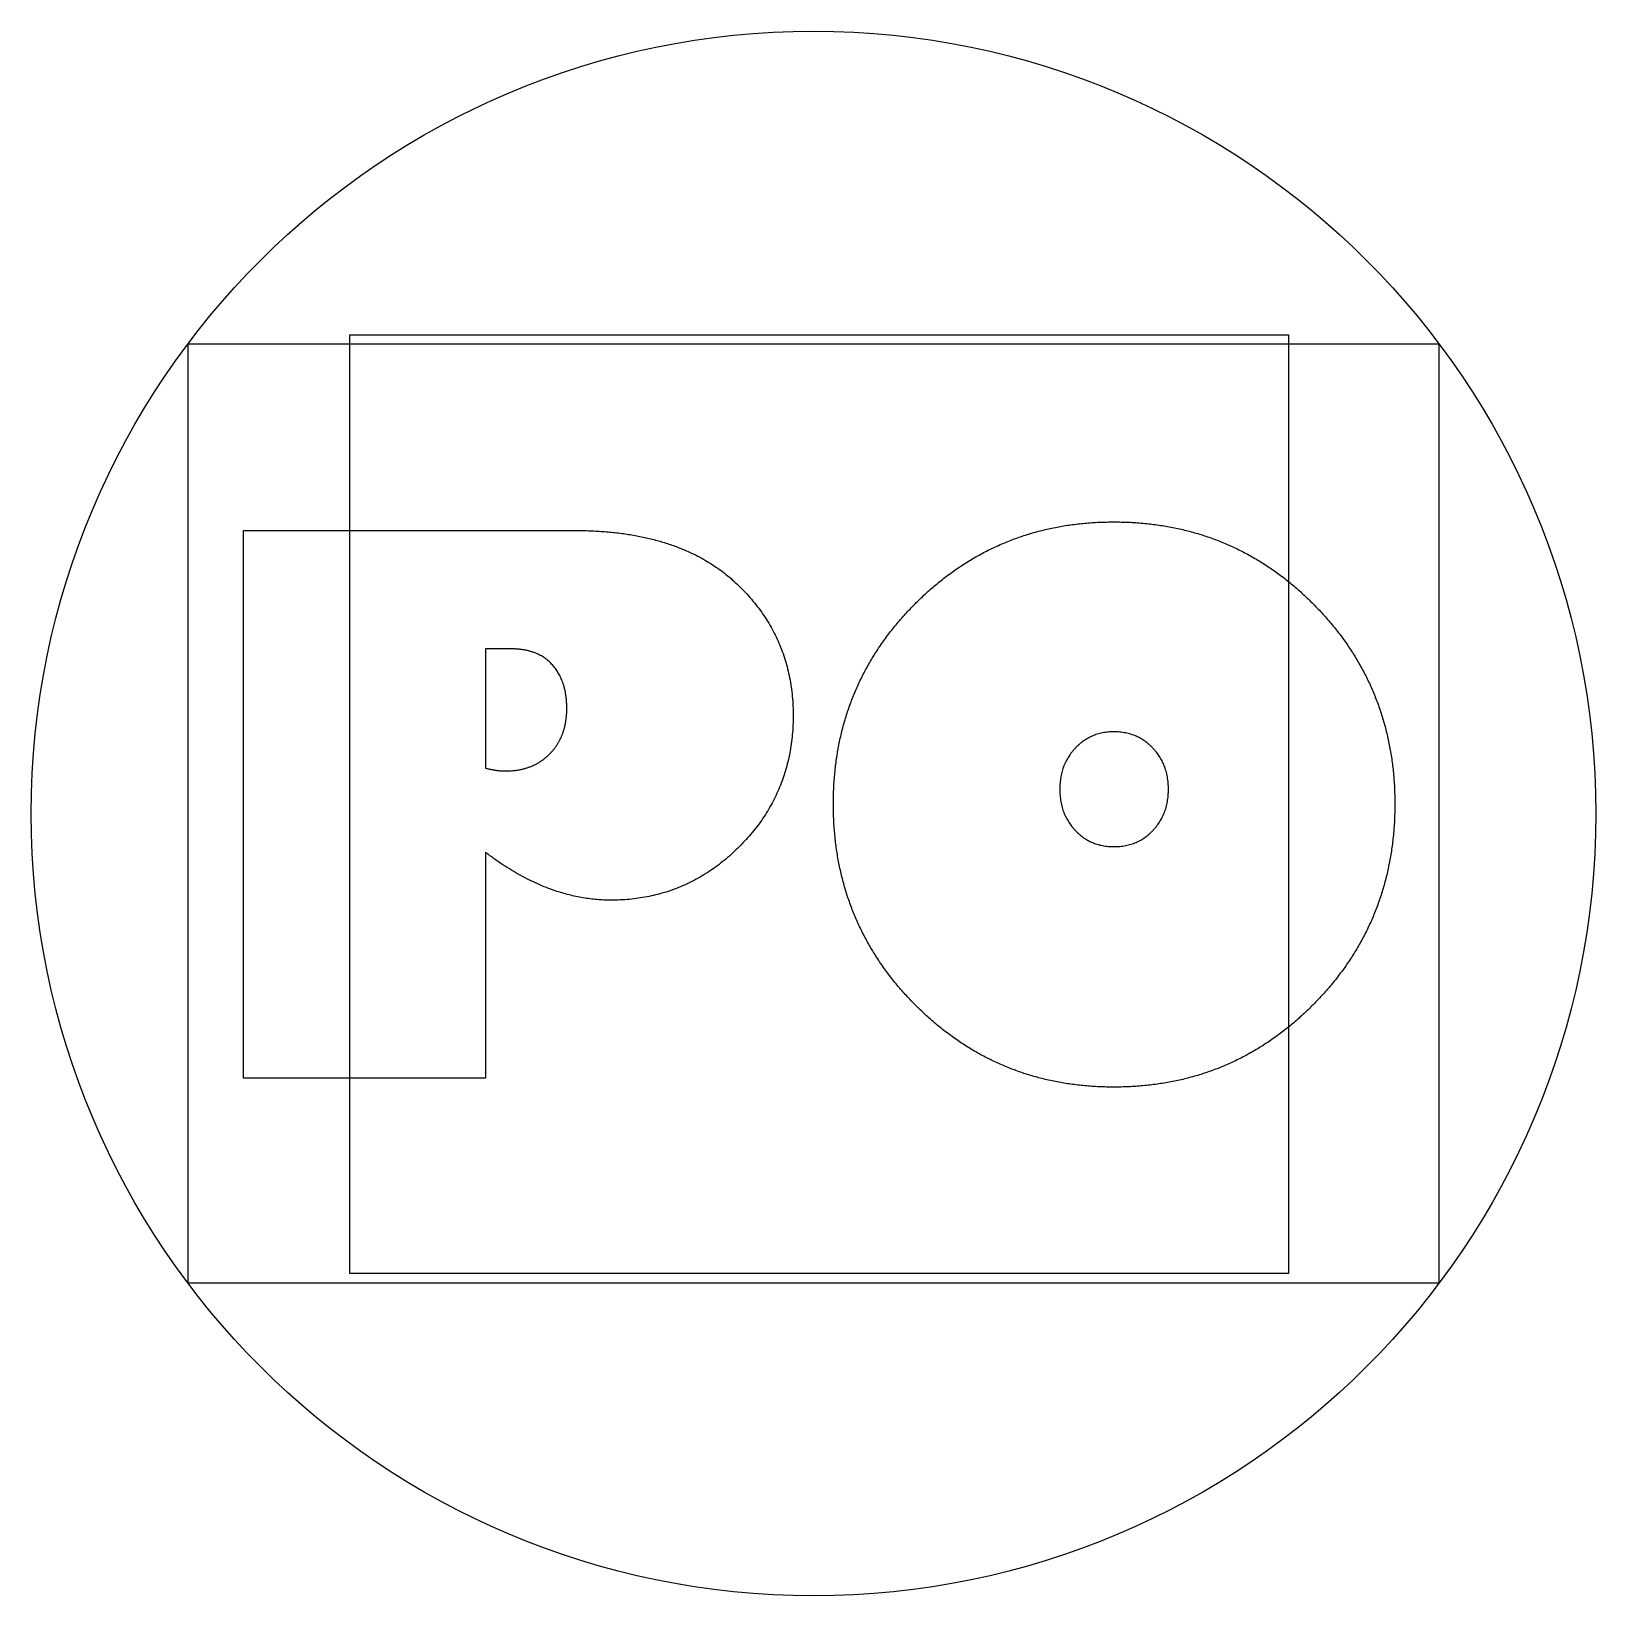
# Model space of a CAD drawing. Header units: millimetres. Extents: x -50 to 50, y -160 to -60.
import ezdxf

# ---------------------------------------------------------------- set-up
doc = ezdxf.new("R2010")
doc.units = ezdxf.units.MM
doc.layers.get('0').update_dxf_attribs({"linetype": 'CONTINUOUS'})

msp = doc.modelspace()

# ---------------------------------------------------------------- linework, layer by layer
for p, q in [((-36.44, -91.91), (-15.22, -91.91)), ((-36.44, -126.91), (-36.44, -91.91)), ((-20.96, -99.48), (-20.96, -107.1)), ((-19.31, -99.48), (-20.96, -99.48)), ((-20.96, -112.49), (-20.96, -126.91)), ((-20.96, -126.91), (-36.44, -126.91))]:
    msp.add_line(p, q)
for points in [[(40, -80), (-40, -80), (-40, -140), (40, -140)], [(30.36, -139.41), (-29.64, -139.41), (-29.64, -79.41), (30.36, -79.41)]]:
    msp.add_lwpolyline(points, close=True)
msp.add_circle((0, -110), 50)
for points in [[(-15.22, -91.91), (-8.5, -91.91), (-4.9, -95.32)], [(6.49, -96.6), (11.7, -91.36), (19.2, -91.36)], [(19.2, -91.36), (26.73, -91.36), (31.94, -96.6)], [(-4.9, -95.32), (-1.3, -98.73), (-1.3, -103.75)], [(1.27, -109.39), (1.27, -101.85), (6.49, -96.6)], [(31.94, -96.6), (37.16, -101.85), (37.16, -109.39)], [(-16.69, -100.5), (-17.61, -99.48), (-19.31, -99.48)], [(-15.77, -103.29), (-15.77, -101.52), (-16.69, -100.5)], [(-16.85, -106.18), (-15.77, -105.08), (-15.77, -103.29)], [(-1.3, -103.75), (-1.3, -108.66), (-4.72, -112.1)], [(19.2, -104.78), (17.71, -104.78), (16.73, -105.83)], [(21.7, -105.83), (20.72, -104.78), (19.2, -104.78)], [(16.73, -105.83), (15.74, -106.87), (15.74, -108.45)], [(22.69, -108.45), (22.69, -106.87), (21.7, -105.83)], [(-19.67, -107.28), (-17.93, -107.28), (-16.85, -106.18)], [(-20.96, -107.1), (-20.27, -107.28), (-19.67, -107.28)], [(15.74, -108.45), (15.74, -110.03), (16.73, -111.08)], [(21.7, -111.08), (22.69, -110.03), (22.69, -108.45)], [(6.49, -122.22), (1.27, -116.96), (1.27, -109.39)], [(37.16, -109.39), (37.16, -116.96), (31.94, -122.22)], [(16.73, -111.08), (17.71, -112.12), (19.2, -112.12)], [(19.2, -112.12), (20.72, -112.12), (21.7, -111.08)], [(-12.95, -115.54), (-16.97, -115.54), (-20.96, -112.49)], [(-4.72, -112.1), (-8.14, -115.54), (-12.95, -115.54)], [(19.2, -127.49), (11.7, -127.49), (6.49, -122.22)], [(31.94, -122.22), (26.73, -127.49), (19.2, -127.49)]]:
    msp.add_open_spline(points, degree=2)

doc.saveas('drawing.dxf')
